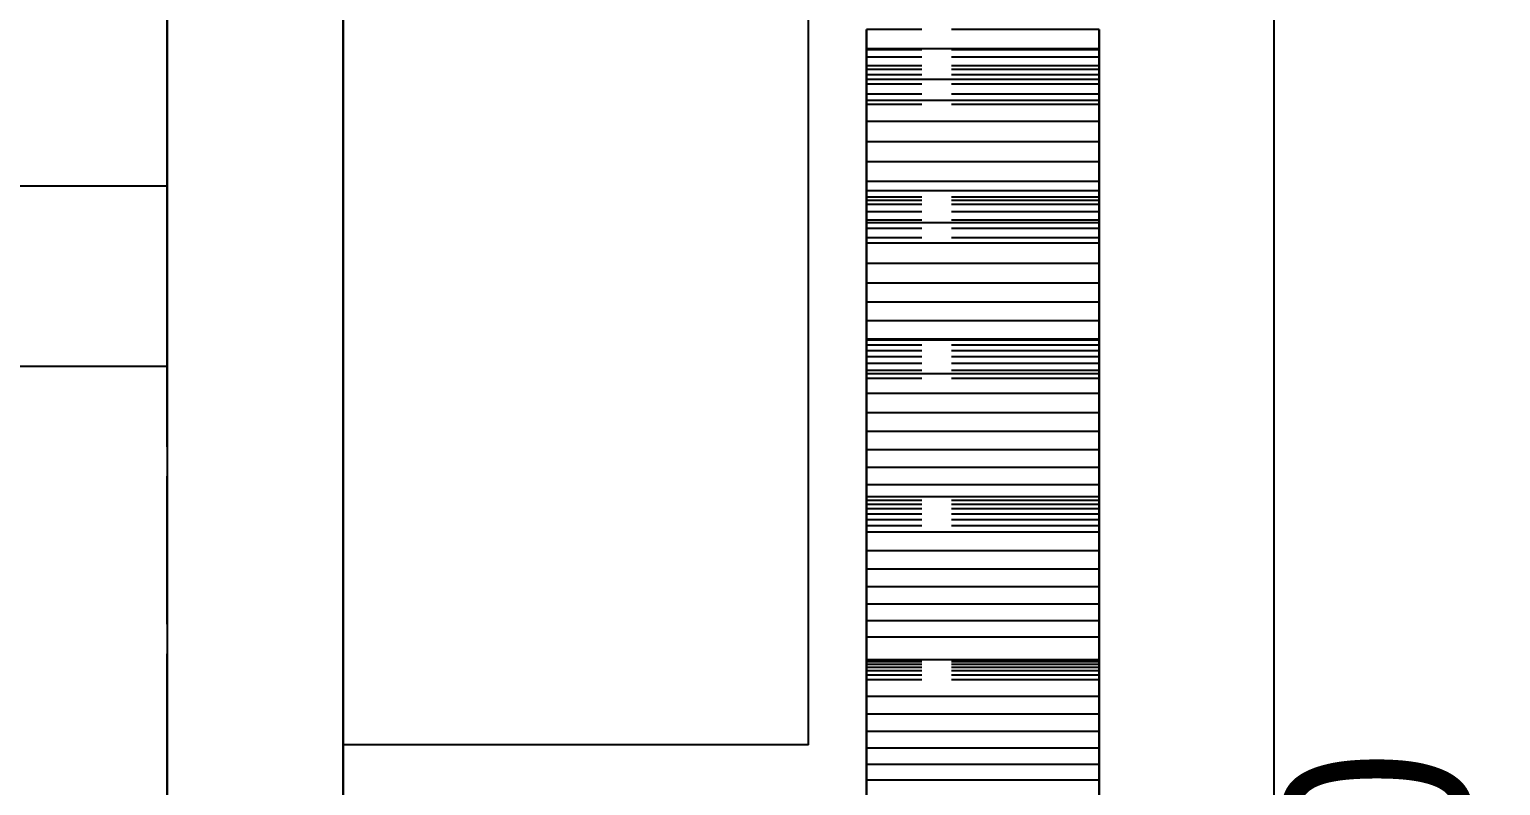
# Model space of a CAD drawing. Header units: millimetres. Extents: x -13 to 272, y -50 to 160.
# Drawn here: x 141.19 to 153.83, y 7.3 to 13.79 of the extents above; entities that cross this region are included whole.
import ezdxf

# ---------------------------------------------------------------- set-up
doc = ezdxf.new("R2010")
doc.units = ezdxf.units.MM
doc.linetypes.add('DASHED', pattern=[1.524, 1.27, -0.254])
for name, color, linetype in [('DIMS', 3, 'CONTINUOUS'), ('HIDDEN', 8, 'DASHED'), ('VISIBLE', 7, 'CONTINUOUS')]:
    doc.layers.add(name, color=color, linetype=linetype)
doc.styles.add('OpenSansCondensed-Light', font='OpenSansCondensed-Light.ttf')
doc.dimstyles.new('EZDXF', dxfattribs={"dimtxt": 0.25, "dimasz": 0.175, "dimexe": 0.375, "dimexo": 0.125, "dimgap": 0.1, "dimtad": 1, "dimlfac": 100, "dimzin": 12, "dimdsep": 46, "dimtxsty": 'OpenSansCondensed-Light', "dimblk": 'ARCHTICK', "dimcen": 2.5, "dimazin": 3, "dimtfac": 0.5, "dimtmove": 2, "dimatfit": 3})

# ---------------------------------------------------------------- blocks, each defined once
blk = doc.blocks.new('_ARCHTICK')
at = {"color": 0, "linetype": 'BYBLOCK', "const_width": 0.15}
blk.add_lwpolyline([(-0.5, -0.5), (0.5, 0.5)], dxfattribs=at)

msp = doc.modelspace()

# ---------------------------------------------------------------- linework, layer by layer
at = {"layer": 'HIDDEN'}
for points in [[(142.375, -47.705), (142.375, 57.795)], [(143.885, -47.705), (143.885, 57.795)], [(143.885, 7.645), (143.885, 25.145)], [(143.885, 7.645), (143.885, 25.145)], [(147.885, 7.645), (147.885, 25.145)], [(142.375, 13.86325), (142.375, 13.68865), (142.375, 13.51405), (142.375, 13.33944), (142.375, 13.16484), (142.375, 12.99024), (142.375, 12.81563), (142.375, 12.64103), (142.375, 12.46643), (142.375, 12.29183), (142.375, 12.11722), (142.375, 11.94262), (142.375, 11.76802), (142.375, 11.59341), (142.375, 11.41881), (142.375, 11.24421), (142.375, 11.0696), (142.375, 10.895)], [(142.375, 10.895), (142.375, 10.9823), (142.375, 11.0696), (142.375, 11.1569), (142.375, 11.24421), (142.375, 11.33151), (142.375, 11.41881), (142.375, 11.50611), (142.375, 11.59341), (142.375, 11.68071), (142.375, 11.76802), (142.375, 11.85532), (142.375, 11.94262), (142.375, 12.02992), (142.375, 12.11722), (142.375, 12.20452), (142.375, 12.29183), (142.375, 12.37913), (142.375, 12.46643), (142.375, 12.55373), (142.375, 12.64103), (142.375, 12.72833), (142.375, 12.81563), (142.375, 12.90294), (142.375, 12.99024), (142.375, 13.07754), (142.375, 13.16484), (142.375, 13.25214), (142.375, 13.33944), (142.375, 13.42675), (142.375, 13.51405), (142.375, 13.60135), (142.375, 13.68865), (142.375, 13.77595), (142.375, 13.86325)], [(142.375, 13.82437), (142.375, 13.69897), (142.375, 13.57357), (142.375, 13.44817), (142.375, 13.32278), (142.375, 13.19738), (142.375, 13.07198), (142.375, 12.94659), (142.375, 12.82119), (142.375, 12.69579), (142.375, 12.5704), (142.375, 12.445)], [(142.375, 12.445), (142.375, 12.5077), (142.375, 12.5704), (142.375, 12.6331), (142.375, 12.69579), (142.375, 12.75849), (142.375, 12.82119), (142.375, 12.88389), (142.375, 12.94659), (142.375, 13.00929), (142.375, 13.07198), (142.375, 13.13468), (142.375, 13.19738), (142.375, 13.26008), (142.375, 13.32278), (142.375, 13.38548), (142.375, 13.44817), (142.375, 13.51087), (142.375, 13.57357), (142.375, 13.63627), (142.375, 13.69897), (142.375, 13.76167), (142.375, 13.82437)], [(148.385, 13.79167), (148.385, 13.61762)], [(150.385, 13.79167), (148.385, 13.79167)], [(150.385, 13.79167), (150.385, 13.61762)], [(148.385, 13.62374), (148.385, 13.55391)], [(148.385, 13.61762), (148.385, 13.62374)], [(148.385, 13.55391), (148.385, 13.62374)], [(148.385, 13.62374), (148.385, 13.36307)], [(150.385, 13.62374), (148.385, 13.62374)], [(148.385, 13.44773), (148.385, 13.61762)], [(148.385, 13.61762), (148.385, 13.44773)], [(150.385, 13.61762), (148.385, 13.61762)], [(150.385, 13.61762), (148.385, 13.61762)], [(148.385, 13.55391), (148.385, 13.48037)], [(148.385, 13.48037), (148.385, 13.55391)], [(150.385, 13.55391), (148.385, 13.55391)], [(150.385, 13.55391), (148.385, 13.55391)], [(150.385, 13.62374), (150.385, 13.55391)], [(150.385, 13.61762), (150.385, 13.62374)], [(150.385, 13.55391), (150.385, 13.62374)], [(150.385, 13.62374), (150.385, 13.36307)], [(150.385, 13.44773), (150.385, 13.61762)], [(150.385, 13.61762), (150.385, 13.44773)], [(150.385, 13.55391), (150.385, 13.48037)], [(150.385, 13.48037), (150.385, 13.55391)], [(148.385, 13.48037), (148.385, 13.40297)], [(148.385, 13.40297), (148.385, 13.48037)], [(150.385, 13.48037), (148.385, 13.48037)], [(150.385, 13.48037), (148.385, 13.48037)], [(148.385, 13.14599), (148.385, 13.44773)], [(148.385, 13.44773), (148.385, 13.14599)], [(150.385, 13.44773), (148.385, 13.44773)], [(150.385, 13.44773), (148.385, 13.44773)], [(150.385, 13.48037), (150.385, 13.40297)], [(150.385, 13.40297), (150.385, 13.48037)], [(150.385, 13.14599), (150.385, 13.44773)], [(150.385, 13.44773), (150.385, 13.14599)], [(148.385, 13.40297), (148.385, 13.32158)], [(148.385, 13.32158), (148.385, 13.40297)], [(150.385, 13.40297), (148.385, 13.40297)], [(150.385, 13.40297), (148.385, 13.40297)], [(148.385, 13.36307), (148.385, 13.18042)], [(150.385, 13.36307), (148.385, 13.36307)], [(148.385, 13.32158), (148.385, 13.23601)], [(148.385, 13.23601), (148.385, 13.32158)], [(150.385, 13.32158), (148.385, 13.32158)], [(150.385, 13.32158), (148.385, 13.32158)], [(150.385, 13.40297), (150.385, 13.32158)], [(150.385, 13.32158), (150.385, 13.40297)], [(150.385, 13.36307), (150.385, 13.18042)], [(150.385, 13.32158), (150.385, 13.23601)], [(150.385, 13.23601), (150.385, 13.32158)], [(148.385, 13.23601), (148.385, 13.14599)], [(148.385, 13.14599), (148.385, 13.23601)], [(150.385, 13.23601), (148.385, 13.23601)], [(150.385, 13.23601), (148.385, 13.23601)], [(148.385, 13.18042), (148.385, 13.00125)], [(150.385, 13.18042), (148.385, 13.18042)], [(150.385, 13.23601), (150.385, 13.14599)], [(150.385, 13.14599), (150.385, 13.23601)], [(150.385, 13.18042), (150.385, 13.00125)], [(150.385, 13.14599), (148.385, 13.14599)], [(150.385, 13.14599), (148.385, 13.14599)], [(148.385, 13.00125), (148.385, 12.82573)], [(150.385, 13.00125), (148.385, 13.00125)], [(150.385, 13.00125), (150.385, 12.82573)], [(148.385, 12.82573), (148.385, 12.65406)], [(150.385, 12.82573), (148.385, 12.82573)], [(150.385, 12.82573), (150.385, 12.65406)], [(148.385, 12.65406), (148.385, 12.48651)], [(150.385, 12.65406), (148.385, 12.65406)], [(150.385, 12.65406), (150.385, 12.48651)], [(142.375, 12.445), (104.175, 12.445)], [(148.385, 12.48651), (148.385, 12.3234)], [(150.385, 12.48651), (148.385, 12.48651)], [(148.385, 12.40651), (148.385, 12.34958)], [(148.385, 12.3234), (148.385, 12.40651)], [(148.385, 12.34958), (148.385, 12.40651)], [(148.385, 12.40651), (148.385, 12.13068)], [(150.385, 12.40651), (148.385, 12.40651)], [(150.385, 12.48651), (150.385, 12.3234)], [(150.385, 12.40651), (150.385, 12.34958)], [(150.385, 12.3234), (150.385, 12.40651)], [(150.385, 12.34958), (150.385, 12.40651)], [(150.385, 12.40651), (150.385, 12.13068)], [(148.385, 12.34958), (148.385, 12.28872)], [(148.385, 12.28872), (148.385, 12.34958)], [(150.385, 12.34958), (148.385, 12.34958)], [(150.385, 12.34958), (148.385, 12.34958)], [(148.385, 12.00283), (148.385, 12.3234)], [(148.385, 12.3234), (148.385, 12.00283)], [(150.385, 12.3234), (148.385, 12.3234)], [(150.385, 12.3234), (148.385, 12.3234)], [(148.385, 12.28872), (148.385, 12.2238)], [(148.385, 12.2238), (148.385, 12.28872)], [(150.385, 12.28872), (148.385, 12.28872)], [(150.385, 12.28872), (148.385, 12.28872)], [(150.385, 12.34958), (150.385, 12.28872)], [(150.385, 12.28872), (150.385, 12.34958)], [(150.385, 12.00283), (150.385, 12.3234)], [(150.385, 12.3234), (150.385, 12.00283)], [(150.385, 12.28872), (150.385, 12.2238)], [(150.385, 12.2238), (150.385, 12.28872)], [(148.385, 12.2238), (148.385, 12.15466)], [(148.385, 12.15466), (148.385, 12.2238)], [(150.385, 12.2238), (148.385, 12.2238)], [(150.385, 12.2238), (148.385, 12.2238)], [(148.385, 12.15466), (148.385, 12.0811)], [(148.385, 12.0811), (148.385, 12.15466)], [(150.385, 12.15466), (148.385, 12.15466)], [(150.385, 12.15466), (148.385, 12.15466)], [(150.385, 12.2238), (150.385, 12.15466)], [(150.385, 12.15466), (150.385, 12.2238)], [(150.385, 12.15466), (150.385, 12.0811)], [(150.385, 12.0811), (150.385, 12.15466)], [(148.385, 12.13068), (148.385, 11.95436)], [(150.385, 12.13068), (148.385, 12.13068)], [(148.385, 12.0811), (148.385, 12.00283)], [(148.385, 12.00283), (148.385, 12.0811)], [(150.385, 12.0811), (148.385, 12.0811)], [(150.385, 12.0811), (148.385, 12.0811)], [(150.385, 12.13068), (150.385, 11.95436)], [(150.385, 12.0811), (150.385, 12.00283)], [(150.385, 12.00283), (150.385, 12.0811)], [(150.385, 12.00283), (148.385, 12.00283)], [(150.385, 12.00283), (148.385, 12.00283)], [(148.385, 11.95436), (148.385, 11.78173)], [(150.385, 11.95436), (148.385, 11.95436)], [(150.385, 11.95436), (150.385, 11.78173)], [(148.385, 11.78173), (148.385, 11.61297)], [(150.385, 11.78173), (148.385, 11.78173)], [(150.385, 11.78173), (150.385, 11.61297)], [(148.385, 11.61297), (148.385, 11.44831)], [(150.385, 11.61297), (148.385, 11.61297)], [(150.385, 11.61297), (150.385, 11.44831)], [(148.385, 11.44831), (148.385, 11.288)], [(150.385, 11.44831), (148.385, 11.44831)], [(150.385, 11.44831), (150.385, 11.288)], [(148.385, 11.288), (148.385, 11.13239)], [(150.385, 11.288), (148.385, 11.288)], [(150.385, 11.288), (150.385, 11.13239)], [(148.385, 11.13239), (148.385, 10.79444)], [(150.385, 11.13239), (148.385, 11.13239)], [(150.385, 11.13239), (150.385, 10.79444)], [(148.385, 11.12225), (148.385, 11.07845)], [(148.385, 10.79444), (148.385, 11.12225)], [(148.385, 11.07845), (148.385, 11.12225)], [(148.385, 11.12225), (148.385, 10.83248)], [(150.385, 11.12225), (148.385, 11.12225)], [(148.385, 11.07845), (148.385, 11.03055)], [(148.385, 11.03055), (148.385, 11.07845)], [(150.385, 11.07845), (148.385, 11.07845)], [(150.385, 11.07845), (148.385, 11.07845)], [(148.385, 11.03055), (148.385, 10.9784)], [(148.385, 10.9784), (148.385, 11.03055)], [(150.385, 11.03055), (148.385, 11.03055)], [(150.385, 11.03055), (148.385, 11.03055)], [(150.385, 11.12225), (150.385, 11.07845)], [(150.385, 10.79444), (150.385, 11.12225)], [(150.385, 11.07845), (150.385, 11.12225)], [(150.385, 11.12225), (150.385, 10.83248)], [(150.385, 11.07845), (150.385, 11.03055)], [(150.385, 11.03055), (150.385, 11.07845)], [(150.385, 11.03055), (150.385, 10.9784)], [(150.385, 10.9784), (150.385, 11.03055)], [(148.385, 10.9784), (148.385, 10.92182)], [(148.385, 10.92182), (148.385, 10.9784)], [(150.385, 10.9784), (148.385, 10.9784)], [(150.385, 10.9784), (148.385, 10.9784)], [(148.385, 10.92182), (148.385, 10.86061)], [(148.385, 10.86061), (148.385, 10.92182)], [(150.385, 10.92182), (148.385, 10.92182)], [(150.385, 10.92182), (148.385, 10.92182)], [(150.385, 10.9784), (150.385, 10.92182)], [(150.385, 10.92182), (150.385, 10.9784)], [(150.385, 10.92182), (150.385, 10.86061)], [(150.385, 10.86061), (150.385, 10.92182)], [(148.385, 10.86061), (148.385, 10.79444)], [(148.385, 10.79444), (148.385, 10.86061)], [(150.385, 10.86061), (148.385, 10.86061)], [(150.385, 10.86061), (148.385, 10.86061)], [(148.385, 10.83248), (148.385, 10.66327)], [(150.385, 10.83248), (148.385, 10.83248)], [(150.385, 10.79444), (148.385, 10.79444)], [(150.385, 10.79444), (148.385, 10.79444)], [(150.385, 10.86061), (150.385, 10.79444)], [(150.385, 10.79444), (150.385, 10.86061)], [(150.385, 10.83248), (150.385, 10.66327)], [(148.385, 10.66327), (148.385, 10.49795)], [(150.385, 10.66327), (148.385, 10.66327)], [(150.385, 10.66327), (150.385, 10.49795)], [(148.385, 10.49795), (148.385, 10.33672)], [(150.385, 10.49795), (148.385, 10.49795)], [(150.385, 10.49795), (150.385, 10.33672)], [(148.385, 10.33672), (148.385, 10.17979)], [(150.385, 10.33672), (148.385, 10.33672)], [(150.385, 10.33672), (150.385, 10.17979)], [(148.385, 10.17979), (148.385, 10.02744)], [(150.385, 10.17979), (148.385, 10.17979)], [(150.385, 10.17979), (150.385, 10.02744)], [(148.385, 10.02744), (148.385, 9.88003)], [(150.385, 10.02744), (148.385, 10.02744)], [(150.385, 10.02744), (150.385, 9.88003)], [(148.385, 9.88003), (148.385, 9.5262)], [(150.385, 9.88003), (148.385, 9.88003)], [(150.385, 9.88003), (150.385, 9.5262)], [(148.385, 9.77667), (148.385, 9.74621)], [(148.385, 9.5262), (148.385, 9.77667)], [(148.385, 9.74621), (148.385, 9.77667)], [(148.385, 9.77667), (148.385, 9.47427)], [(150.385, 9.77667), (148.385, 9.77667)], [(148.385, 9.74621), (148.385, 9.71148)], [(148.385, 9.71148), (148.385, 9.74621)], [(150.385, 9.74621), (148.385, 9.74621)], [(150.385, 9.74621), (148.385, 9.74621)], [(150.385, 9.77667), (150.385, 9.74621)], [(150.385, 9.5262), (150.385, 9.77667)], [(150.385, 9.74621), (150.385, 9.77667)], [(150.385, 9.77667), (150.385, 9.47427)], [(150.385, 9.74621), (150.385, 9.71148)], [(150.385, 9.71148), (150.385, 9.74621)], [(148.385, 9.71148), (148.385, 9.67233)], [(148.385, 9.67233), (148.385, 9.71148)], [(150.385, 9.71148), (148.385, 9.71148)], [(150.385, 9.71148), (148.385, 9.71148)], [(148.385, 9.67233), (148.385, 9.62857)], [(148.385, 9.62857), (148.385, 9.67233)], [(150.385, 9.67233), (148.385, 9.67233)], [(150.385, 9.67233), (148.385, 9.67233)], [(148.385, 9.62857), (148.385, 9.57997)], [(148.385, 9.57997), (148.385, 9.62857)], [(150.385, 9.62857), (148.385, 9.62857)], [(150.385, 9.62857), (148.385, 9.62857)], [(150.385, 9.71148), (150.385, 9.67233)], [(150.385, 9.67233), (150.385, 9.71148)], [(150.385, 9.67233), (150.385, 9.62857)], [(150.385, 9.62857), (150.385, 9.67233)], [(150.385, 9.62857), (150.385, 9.57997)], [(150.385, 9.57997), (150.385, 9.62857)], [(148.385, 9.57997), (148.385, 9.5262)], [(148.385, 9.5262), (148.385, 9.57997)], [(150.385, 9.57997), (148.385, 9.57997)], [(150.385, 9.57997), (148.385, 9.57997)], [(150.385, 9.5262), (148.385, 9.5262)], [(150.385, 9.5262), (148.385, 9.5262)], [(150.385, 9.57997), (150.385, 9.5262)], [(150.385, 9.5262), (150.385, 9.57997)], [(148.385, 9.47427), (148.385, 9.31292)], [(150.385, 9.47427), (148.385, 9.47427)], [(150.385, 9.47427), (150.385, 9.31292)], [(148.385, 9.31292), (148.385, 9.15565)], [(150.385, 9.31292), (148.385, 9.31292)], [(150.385, 9.31292), (150.385, 9.15565)], [(148.385, 9.15565), (148.385, 9.00266)], [(150.385, 9.15565), (148.385, 9.15565)], [(150.385, 9.15565), (150.385, 9.00266)], [(148.385, 9.00266), (148.385, 8.85417)], [(150.385, 9.00266), (148.385, 9.00266)], [(150.385, 9.00266), (150.385, 8.85417)], [(148.385, 8.85417), (148.385, 8.71046)], [(150.385, 8.85417), (148.385, 8.85417)], [(150.385, 8.85417), (150.385, 8.71046)], [(148.385, 8.71046), (148.385, 8.57191)], [(150.385, 8.71046), (148.385, 8.71046)], [(150.385, 8.71046), (150.385, 8.57191)], [(148.385, 8.57191), (148.385, 8.20378)], [(150.385, 8.57191), (148.385, 8.57191)], [(150.385, 8.57191), (150.385, 8.20378)], [(148.385, 8.3758), (148.385, 8.35881)], [(148.385, 8.20378), (148.385, 8.3758)], [(148.385, 8.35881), (148.385, 8.3758)], [(148.385, 8.3758), (148.385, 8.06211)], [(150.385, 8.3758), (148.385, 8.3758)], [(148.385, 8.35881), (148.385, 8.33741)], [(148.385, 8.33741), (148.385, 8.35881)], [(150.385, 8.35881), (148.385, 8.35881)], [(150.385, 8.35881), (148.385, 8.35881)], [(150.385, 8.3758), (150.385, 8.35881)], [(150.385, 8.20378), (150.385, 8.3758)], [(150.385, 8.35881), (150.385, 8.3758)], [(150.385, 8.3758), (150.385, 8.06211)], [(150.385, 8.35881), (150.385, 8.33741)], [(150.385, 8.33741), (150.385, 8.35881)], [(148.385, 8.33741), (148.385, 8.31143)], [(148.385, 8.31143), (148.385, 8.33741)], [(150.385, 8.33741), (148.385, 8.33741)], [(150.385, 8.33741), (148.385, 8.33741)], [(148.385, 8.31143), (148.385, 8.28068)], [(148.385, 8.28068), (148.385, 8.31143)], [(150.385, 8.31143), (148.385, 8.31143)], [(150.385, 8.31143), (148.385, 8.31143)], [(148.385, 8.28068), (148.385, 8.24491)], [(148.385, 8.24491), (148.385, 8.28068)], [(150.385, 8.28068), (148.385, 8.28068)], [(150.385, 8.28068), (148.385, 8.28068)], [(148.385, 8.24491), (148.385, 8.20378)], [(148.385, 8.20378), (148.385, 8.24491)], [(150.385, 8.24491), (148.385, 8.24491)], [(150.385, 8.24491), (148.385, 8.24491)], [(150.385, 8.33741), (150.385, 8.31143)], [(150.385, 8.31143), (150.385, 8.33741)], [(150.385, 8.31143), (150.385, 8.28068)], [(150.385, 8.28068), (150.385, 8.31143)], [(150.385, 8.28068), (150.385, 8.24491)], [(150.385, 8.24491), (150.385, 8.28068)], [(150.385, 8.24491), (150.385, 8.20378)], [(150.385, 8.20378), (150.385, 8.24491)], [(150.385, 8.20378), (148.385, 8.20378)], [(150.385, 8.20378), (148.385, 8.20378)], [(148.385, 8.06211), (148.385, 7.90934)], [(150.385, 8.06211), (148.385, 8.06211)], [(150.385, 8.06211), (150.385, 7.90934)], [(148.385, 7.90934), (148.385, 7.76083)], [(150.385, 7.90934), (148.385, 7.90934)], [(150.385, 7.90934), (150.385, 7.76083)], [(148.385, 7.76083), (148.385, 7.61676)], [(150.385, 7.76083), (148.385, 7.76083)], [(150.385, 7.76083), (150.385, 7.61676)], [(147.885, 7.645), (143.885, 7.645)], [(148.385, 7.61676), (148.385, 7.47737)], [(150.385, 7.61676), (148.385, 7.61676)], [(150.385, 7.61676), (150.385, 7.47737)], [(148.385, 7.47737), (148.385, 7.34294)], [(150.385, 7.47737), (148.385, 7.47737)], [(150.385, 7.47737), (150.385, 7.34294)], [(148.385, 7.34294), (148.385, 7.21386)], [(150.385, 7.34294), (148.385, 7.34294)], [(150.385, 7.34294), (150.385, 7.21386)]]:
    msp.add_lwpolyline(points, dxfattribs=at)
at = {"layer": 'VISIBLE'}
for points in [[(142.375, 57.795), (142.375, -47.705)], [(143.885, 57.795), (143.885, -47.705)], [(147.885, 7.645), (147.885, 25.145)], [(148.385, 13.62374), (148.385, 13.79167)], [(150.385, 13.62374), (150.385, 13.79167)], [(148.385, 13.36307), (148.385, 13.62374)], [(150.385, 13.62374), (148.385, 13.62374)], [(150.385, 13.36307), (150.385, 13.62374)], [(148.385, 13.18042), (148.385, 13.36307)], [(150.385, 13.36307), (148.385, 13.36307)], [(150.385, 13.18042), (150.385, 13.36307)], [(148.385, 13.00125), (148.385, 13.18042)], [(150.385, 13.18042), (148.385, 13.18042)], [(150.385, 13.00125), (150.385, 13.18042)], [(148.385, 12.82573), (148.385, 13.00125)], [(150.385, 13.00125), (148.385, 13.00125)], [(150.385, 12.82573), (150.385, 13.00125)], [(148.385, 12.65406), (148.385, 12.82573)], [(150.385, 12.82573), (148.385, 12.82573)], [(150.385, 12.65406), (150.385, 12.82573)], [(148.385, 12.48651), (148.385, 12.65406)], [(150.385, 12.65406), (148.385, 12.65406)], [(150.385, 12.48651), (150.385, 12.65406)], [(148.385, 12.40651), (148.385, 12.48651)], [(150.385, 12.48651), (148.385, 12.48651)], [(148.385, 12.13068), (148.385, 12.40651)], [(150.385, 12.40651), (148.385, 12.40651)], [(150.385, 12.40651), (150.385, 12.48651)], [(150.385, 12.13068), (150.385, 12.40651)], [(148.385, 11.95436), (148.385, 12.13068)], [(150.385, 12.13068), (148.385, 12.13068)], [(150.385, 11.95436), (150.385, 12.13068)], [(148.385, 11.78173), (148.385, 11.95436)], [(150.385, 11.95436), (148.385, 11.95436)], [(150.385, 11.78173), (150.385, 11.95436)], [(148.385, 11.61297), (148.385, 11.78173)], [(150.385, 11.78173), (148.385, 11.78173)], [(150.385, 11.61297), (150.385, 11.78173)], [(148.385, 11.44831), (148.385, 11.61297)], [(150.385, 11.61297), (148.385, 11.61297)], [(150.385, 11.44831), (150.385, 11.61297)], [(148.385, 11.288), (148.385, 11.44831)], [(150.385, 11.44831), (148.385, 11.44831)], [(150.385, 11.288), (150.385, 11.44831)], [(148.385, 11.13239), (148.385, 11.288)], [(150.385, 11.288), (148.385, 11.288)], [(150.385, 11.13239), (150.385, 11.288)], [(148.385, 11.12225), (148.385, 11.13239)], [(150.385, 11.13239), (148.385, 11.13239)], [(150.385, 11.12225), (150.385, 11.13239)], [(148.385, 10.83248), (148.385, 11.12225)], [(150.385, 11.12225), (148.385, 11.12225)], [(150.385, 10.83248), (150.385, 11.12225)], [(142.375, 10.895), (140.875, 10.895)], [(148.385, 10.66327), (148.385, 10.83248)], [(150.385, 10.83248), (148.385, 10.83248)], [(150.385, 10.66327), (150.385, 10.83248)], [(148.385, 10.49795), (148.385, 10.66327)], [(150.385, 10.66327), (148.385, 10.66327)], [(150.385, 10.49795), (150.385, 10.66327)], [(148.385, 10.33672), (148.385, 10.49795)], [(150.385, 10.49795), (148.385, 10.49795)], [(150.385, 10.33672), (150.385, 10.49795)], [(148.385, 10.17979), (148.385, 10.33672)], [(150.385, 10.33672), (148.385, 10.33672)], [(150.385, 10.17979), (150.385, 10.33672)], [(148.385, 10.02744), (148.385, 10.17979)], [(150.385, 10.17979), (148.385, 10.17979)], [(150.385, 10.02744), (150.385, 10.17979)], [(148.385, 9.88003), (148.385, 10.02744)], [(150.385, 10.02744), (148.385, 10.02744)], [(150.385, 9.88003), (150.385, 10.02744)], [(148.385, 9.77667), (148.385, 9.88003)], [(150.385, 9.88003), (148.385, 9.88003)], [(150.385, 9.77667), (150.385, 9.88003)], [(148.385, 9.47427), (148.385, 9.77667)], [(150.385, 9.77667), (148.385, 9.77667)], [(150.385, 9.47427), (150.385, 9.77667)], [(148.385, 9.31292), (148.385, 9.47427)], [(150.385, 9.47427), (148.385, 9.47427)], [(150.385, 9.31292), (150.385, 9.47427)], [(148.385, 9.15565), (148.385, 9.31292)], [(150.385, 9.31292), (148.385, 9.31292)], [(150.385, 9.15565), (150.385, 9.31292)], [(148.385, 9.00266), (148.385, 9.15565)], [(150.385, 9.15565), (148.385, 9.15565)], [(150.385, 9.00266), (150.385, 9.15565)], [(148.385, 8.85417), (148.385, 9.00266)], [(150.385, 9.00266), (148.385, 9.00266)], [(150.385, 8.85417), (150.385, 9.00266)], [(148.385, 8.71046), (148.385, 8.85417)], [(150.385, 8.85417), (148.385, 8.85417)], [(150.385, 8.71046), (150.385, 8.85417)], [(148.385, 8.57191), (148.385, 8.71046)], [(150.385, 8.71046), (148.385, 8.71046)], [(150.385, 8.57191), (150.385, 8.71046)], [(148.385, 8.3758), (148.385, 8.57191)], [(150.385, 8.57191), (148.385, 8.57191)], [(150.385, 8.3758), (150.385, 8.57191)], [(148.385, 8.06211), (148.385, 8.3758)], [(150.385, 8.3758), (148.385, 8.3758)], [(150.385, 8.06211), (150.385, 8.3758)], [(148.385, 7.90934), (148.385, 8.06211)], [(150.385, 8.06211), (148.385, 8.06211)], [(150.385, 7.90934), (150.385, 8.06211)], [(148.385, 7.76083), (148.385, 7.90934)], [(150.385, 7.90934), (148.385, 7.90934)], [(150.385, 7.76083), (150.385, 7.90934)], [(148.385, 7.61676), (148.385, 7.76083)], [(150.385, 7.76083), (148.385, 7.76083)], [(150.385, 7.61676), (150.385, 7.76083)], [(147.885, 7.645), (143.885, 7.645)], [(148.385, 7.47737), (148.385, 7.61676)], [(150.385, 7.61676), (148.385, 7.61676)], [(150.385, 7.47737), (150.385, 7.61676)], [(148.385, 7.34294), (148.385, 7.47737)], [(150.385, 7.47737), (148.385, 7.47737)], [(150.385, 7.34294), (150.385, 7.47737)], [(148.385, 7.21386), (148.385, 7.34294)], [(150.385, 7.34294), (148.385, 7.34294)], [(150.385, 7.21386), (150.385, 7.34294)]]:
    msp.add_lwpolyline(points, dxfattribs=at)

# ---------------------------------------------------------------- dimensions: what is measured, and where the dimension line sits
at = {"layer": 'DIMS'}
msp.add_linear_dim(base=(151.885, 58.795), p1=(143.885, 58.795), p2=(143.885, -48.705), angle=90, dimstyle='EZDXF', override={"dimtxt": 1.6, "dimasz": 1, "dimexe": 0.6, "dimexo": 0.5, "dimdec": 2}, dxfattribs=at).render()

doc.saveas('drawing.dxf')
